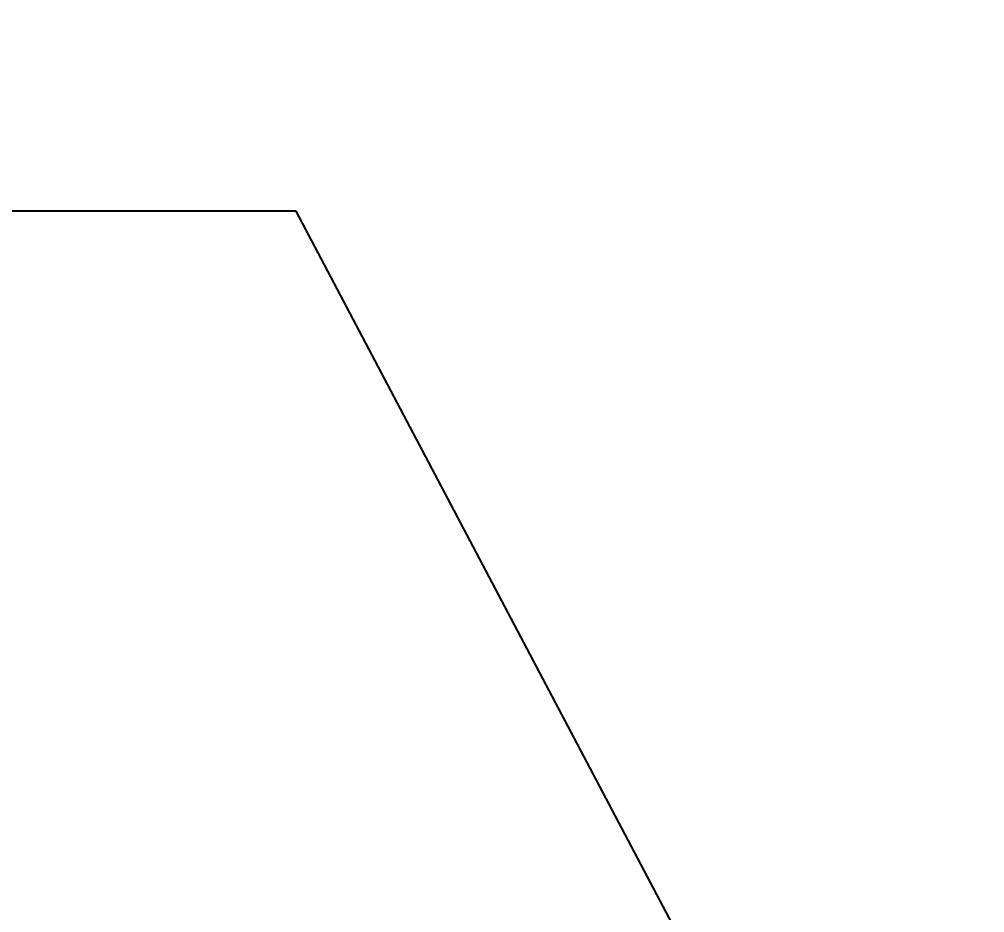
# Model space of a CAD drawing. Header units: millimetres. Extents: x 1 to 121, y 0 to 90.
# Drawn here: x 78.941 to 79.671, y 23.072 to 23.749 of the extents above; entities that cross this region are included whole.
import ezdxf
from ezdxf import colors
from ezdxf.entities.mleader import LeaderData, LeaderLine
from ezdxf.math import Vec2, Vec3

# ---------------------------------------------------------------- set-up
doc = ezdxf.new("R2010")
doc.units = ezdxf.units.MM
doc.layers.add('letras sr', color=7, linetype='Continuous', lineweight=5)
doc.styles.add('Generales', font='trebuc.ttf', dxfattribs={"height": 0.1})

msp = doc.modelspace()

# ---------------------------------------------------------------- leaders
at = {"layer": 'letras sr'}
ml = msp.add_multileader_mtext('Standard', dxfattribs=at)
ml.set_content('Columnas de reforzamiento', color=256, style='Generales')
ml.set_leader_properties()
ml.build(insert=Vec2(0, 0))
ml.multileader.update_dxf_attribs({"text_right_attachment_type": 6, "dogleg_length": 0.36, "arrow_head_size": 0.1})
ctx = ml.context
ctx.base_point, ctx.char_height, ctx.arrow_head_size, ctx.landing_gap_size, ctx.plane_origin = Vec3(77.79419, 23.68336), 0.115, 0.1, 0.09, Vec3(79.48626, 24.13111)
ctx.right_attachment = 6
notes = []
notes.append((ctx, [(1, (1, 1, 0), (79.1503, 23.60363), (-1, 0), 0.18262, [(0, [(79.67141, 22.61604)], 0, [])])]))
ctx.mtext.insert, ctx.mtext.width, ctx.mtext.flow_direction = Vec3(77.88419, 23.74163), 1.4691779, 5
for ctx, leaders in notes:
    for number, flags, end, landing, length, lines in leaders:
        leader = LeaderData()
        leader.index, (leader.has_last_leader_line, leader.has_dogleg_vector, leader.attachment_direction) = number, flags
        leader.last_leader_point, leader.dogleg_vector, leader.dogleg_length = Vec3(end), Vec3(landing), length
        for number, points, colour, breaks in lines:
            line = LeaderLine()
            line.index, line.vertices, line.color, line.breaks = number, Vec3.list(points), colors.encode_raw_color(colour), breaks
            leader.lines.append(line)
        ctx.leaders.append(leader)

doc.saveas('drawing.dxf')
